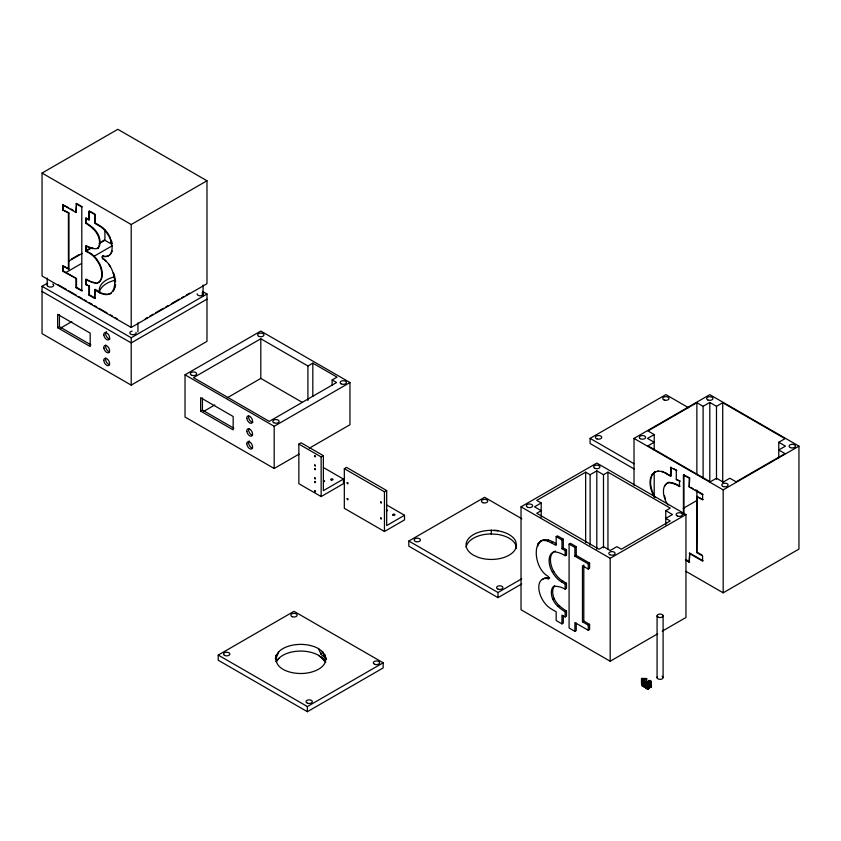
<?xml version="1.0" encoding="UTF-8"?>
<svg xmlns="http://www.w3.org/2000/svg" width="841" height="841" viewBox="0 0 841 841"><rect width="100%" height="100%" fill="white"/><g stroke="black" fill="none" stroke-linecap="round" stroke-linejoin="round"><path stroke-width="1.26" d="M649.347 687.507L650.997 687.307L651.365 686.466M89.43 210.912L88.925 219.953L88.925 211.196L94.718 214.55L94.718 223.296L99.627 226.124A17.65 10.187 60 0 1 112 245.803A17.65 10.187 60 0 1 102.854 256.326L102.613 256.263A1.629 0.946 60 0 0 102.034 257.178A1.629 0.946 60 0 0 102.749 258.734C119.096 267.68 120.662 308.531 94.718 289.693L94.718 298.45L95.222 289.399L94.718 289.693M115.196 287.58L115.595 284.311M654.067 496.705C650.167 489.43 646.929 477.541 655.076 471.969L652.09 474.566M655.076 497.452C651.376 490.545 648.432 481.609 652.595 474.271M645.741 682.356C642.188 690.303 652.942 691.765 649.347 682.356C654.161 682.787 648.453 678.351 648.085 681.599C642.619 681.168 649.094 686.067 649.336 682.366M645.72 687.707L646.256 681.83M275.333 658.902L276.332 655.171L278.855 651.659A25.219 14.56 0 0 1 318.518 648.642L322.534 651.659L325.046 655.171L326.213 659.418M650.713 686.603L649.557 687.244M278.855 651.659L275.88 658.745L276.332 655.171C272.799 671.065 295.633 675.092 307.217 673A25.219 14.56 0 0 0 325.046 662.708L325.909 658.934L325.046 655.171L324.773 657.725L325.782 659.638M114.681 288.726L113.136 291.322M556.532 544.032C530.713 526.508 531.438 567.349 548.143 576.327A1.629 0.946 60 0 1 548.858 577.893A1.629 0.946 60 0 1 548.279 578.808L548.038 578.745A17.65 10.187 60 0 0 538.892 589.268A17.65 10.187 60 0 0 551.265 608.947L556.174 611.775L556.174 620.521L561.967 623.864L563.302 623.097L563.302 615.601M537.536 546.419L539.092 542.981L541.572 540.679M321.104 654.351L322.534 651.659L324.773 657.725L321.104 654.351L318.518 648.642M649.336 688.327L649.462 682.671M278.855 658.345L276.332 661.856L275.88 661.32L278.855 658.345A25.219 14.56 0 0 1 318.518 655.328L324.773 660.301L325.782 662.214M42.05 173.057L117.824 129.304L206.981 180.773L206.981 283.722L131.207 327.475L42.05 276.006L42.05 173.057L131.207 224.526L206.981 180.773M82.302 290.692L76.51 287.349L76.51 278.592L62.623 271.17L62.623 266.019L68.93 269.067L68.93 212.962L62.623 209.914L62.623 204.762L68.71 207.695M62.623 209.914L68.93 212.962M75.995 212.489L76.51 203.448L75.995 212.489L62.623 204.762M94.718 214.55L95.222 214.255L95.222 223.002L100.132 225.83L99.627 226.124M95.222 298.156L89.43 294.802L89.43 286.056L85.74 284.51L85.74 279.359A34.313 19.816 60 0 0 96.799 283.249A17.966 10.376 60 0 0 99.48 264.705L98.471 262.907A17.966 10.376 60 0 0 89.304 253.109L85.74 251.049L85.74 245.908A30.371 17.535 60 0 0 97.44 248.494A14.329 8.273 60 0 0 98.597 237.036L98.134 235.901A12.794 7.39 60 0 0 93.015 228.699L92.605 228.321A42.891 24.757 60 0 0 85.74 223.254L86.245 217.819M93.015 228.699L93.53 228.405A12.794 7.39 60 0 1 98.649 235.606L99.101 236.742A14.329 8.273 60 0 1 97.955 248.2L97.44 248.494M71.453 259.028L79.369 254.455M86.16 250.534L89.556 248.579M101.992 241.388L104.252 240.084M85.74 251.049L89.808 252.815A17.966 10.376 60 0 1 98.975 262.613L99.984 264.41A17.966 10.376 60 0 1 97.304 282.954L96.799 283.249M68.499 261.309L82.155 253.435M86.707 250.807L92.394 247.527M99.217 243.585L104.904 240.295L111.138 243.901L111.138 239.99M62.623 266.019L63.138 265.724L63.138 270.876L76.51 278.592M202.471 291.406L206.981 294.014L206.981 341.372L131.207 385.125L42.05 333.646L42.05 286.297L47.706 283.028M65.798 272.579L81.64 263.443M94.076 256.253L112.168 245.814M102.739 256.274L103.359 256.032A17.65 10.187 60 0 0 112.189 250.933M103.001 258.965L104.168 259.144L106.429 261.53M75.995 278.886L75.995 287.633L76.51 287.349M85.74 284.51L89.43 286.056M113.136 273.304L113.64 273.01L114.891 277.204M88.925 286.35L88.925 295.096L89.43 294.802M99.627 292.521L104.168 293.951L107.932 294.318L111.159 293.33L110.655 293.614M57.651 327.727L90.187 346.513L90.187 333.131L57.651 314.345L57.651 327.727L59.438 326.697L90.849 344.842M60.615 328.074L71.832 321.598M145.262 318.771L147.543 317.456M149.814 316.142L153.23 314.166M155.501 312.852L163.469 308.258M165.74 306.944L168.011 305.63M171.427 303.664L179.385 299.07M181.667 297.756L183.937 296.442M186.218 295.128L189.624 293.152M42.05 286.297L131.207 337.767L206.981 294.014M206.981 299.165L131.207 342.918L42.05 291.438M299.06 454.119L274.177 468.49L185.031 417.02L185.031 374.813L260.805 331.06L349.961 382.529L349.961 424.737L309.246 448.242M332.132 379.953L337.031 377.125L312.82 363.144L307.911 365.972L260.805 338.776L193.504 377.641L269.278 421.394L336.589 382.529L332.132 379.953L332.132 385.073M200.631 411.091L233.167 429.888L233.167 416.505L200.631 397.709L200.631 411.091L202.418 410.072L233.83 428.206M203.596 411.449L214.812 404.963M227.154 397.846L260.805 378.408L302.308 402.366M185.031 374.813L274.177 426.282L349.961 382.529M298.86 444.069L301.089 442.786L323.375 455.654L323.375 490.65L343.433 479.076L343.433 483.701L321.146 496.568L298.86 483.701L298.86 444.069L321.146 456.936L323.375 455.654M344.326 468.679L346.555 467.396L386.681 490.555L386.681 525.562L404.51 515.26L404.51 519.896L384.453 531.48L344.326 508.311L344.326 468.679L384.453 491.838L386.681 490.555M521.725 583.938L497.977 597.646L408.821 546.177L408.821 541.036L484.605 497.283L521.841 518.781M634.114 468.942L590.098 443.533L590.098 438.382L665.872 394.629L688.443 407.664M218.229 655.076L294.003 611.323L383.16 662.792L383.16 667.943L307.375 711.696L218.229 660.227L218.229 655.076L307.375 706.545L383.16 662.792M634.019 485.32L634.019 438.413L709.793 394.66L798.95 446.129L798.95 549.078L723.176 592.821L685.93 571.323M778.766 457.914L778.766 442.271L785.01 438.666L722.724 402.713L716.49 406.308L709.793 402.45L703.108 406.308L696.874 402.713L647.959 430.949L654.203 434.555L654.203 450.198M657.683 633.82L610.177 661.236L521.031 609.767L521.031 506.829L596.805 463.076L685.962 514.545L685.962 617.494L662.203 631.202M665.778 524.931L665.778 510.687L670.235 508.111L607.948 472.158L603.491 474.723L596.805 470.865L590.119 474.723L585.662 472.158L536.747 500.395L541.205 502.971L541.205 517.31M654.203 434.555L647.517 438.413L654.203 442.271L647.959 445.877L710.246 481.83L716.49 478.235L723.176 482.093L729.862 478.235L736.096 481.83L785.01 453.593L778.766 449.988L785.452 446.129L778.766 442.271M541.205 502.971L534.519 506.829L541.205 510.687L536.747 513.262L599.034 549.215L603.491 546.65L610.177 550.508L616.863 546.65L621.32 549.215L670.235 520.978L665.778 518.403L672.464 514.545L665.778 510.687M654.561 472.264L658.303 470.971L657.799 471.265L662.067 471.349L671.013 475.89L671.013 467.144L670.498 476.185L671.013 475.89M537.756 543.749L539.092 542.981M540.237 541.446L544.8 539.68M543.465 540.458L547.228 540.826L548.563 540.059M547.228 540.826L556.174 545.378L556.174 536.621L557.509 535.854L563.302 539.197L563.302 547.954L566.487 549.783L566.487 554.934L565.152 555.712A34.313 19.816 60 0 0 554.093 551.822A17.966 10.376 60 0 0 551.412 570.366L552.421 572.164A17.966 10.376 60 0 0 561.588 581.961L565.152 584.011L566.487 583.244L566.487 588.395L565.152 589.163A30.371 17.535 60 0 0 553.452 586.576A14.329 8.273 60 0 0 552.295 598.035L552.758 599.17A12.794 7.39 60 0 0 557.877 606.372L558.287 606.75A42.891 24.757 60 0 0 565.152 611.806L565.152 616.958L566.487 616.19L566.487 611.039A42.891 24.757 60 0 1 559.633 605.972L559.212 605.604A12.794 7.39 60 0 1 554.093 598.403L553.63 597.257A14.329 8.273 60 0 1 554.787 585.799L553.452 586.576M661.562 471.643L666.104 473.062M551.265 542.54L552.6 541.772M670.498 467.438L676.805 470.487L673.904 468.815M556.174 536.621L561.967 539.975L563.302 539.197M668.427 482.629L668.931 482.345A34.313 19.816 60 0 1 679.991 486.224L679.486 486.519A34.313 19.816 60 0 0 668.427 482.629A17.966 10.376 60 0 0 665.746 501.173L666.755 502.971A17.966 10.376 60 0 0 668.017 505.031M683.428 514.229L683.428 474.902L688.768 477.394M676.301 479.538L679.991 481.084L676.301 479.538L676.301 470.781M574.897 631.328L569.094 627.985L569.094 544.085L570.44 543.318L576.232 546.661L576.232 555.407L589.604 563.134L589.604 568.285L588.269 569.052L582.466 565.709L582.466 621.814L588.269 625.157L589.604 624.379L589.604 629.531L588.269 630.298L574.897 622.582L574.897 631.328L576.232 630.561L576.232 623.065M561.967 539.975L561.967 548.721L563.302 547.954M561.967 548.721L565.152 550.561L566.487 549.783M569.094 544.085L574.897 547.438L576.232 546.661M408.821 541.036L497.977 592.506L521.725 578.787M683.428 474.902L689.221 478.245L689.221 486.992L689.725 477.951M574.897 547.438L574.897 556.185L576.232 555.407M552.421 572.164L553.756 571.386A17.966 10.376 60 0 0 562.923 581.184L566.487 583.244M548.153 578.797L549.625 578.03M703.108 499.575L696.8 496.516L702.592 499.869L702.592 494.718L689.221 486.992M683.218 508.385L696.874 500.511M574.897 556.185L588.269 563.901L589.604 563.134M561.588 581.961L562.923 581.184M634.019 438.413L723.176 489.882L798.95 446.129M521.031 506.829L610.177 558.298L685.962 514.545M552.758 599.17L554.093 598.403M557.877 606.372L559.212 605.604M565.152 611.806L566.487 611.039M689.725 553.105L689.221 562.145L689.725 553.105L703.108 560.821M689.221 553.399L702.592 561.115L702.592 555.964L696.8 552.621L697.305 496.222M582.466 621.814L583.812 621.036L589.604 624.379M642.093 678.403L642.093 683.554L641.494 683.901L641.494 678.75L642.093 678.403L646.697 678.54L646.697 682.398M643.912 685.299L641.914 685.825L641.914 680.674L643.365 679.833L641.494 678.75M641.914 680.674L644.879 680.18L644.416 685.583M646.697 678.54L644.374 679.885L644.879 680.18M643.649 681.673L645.142 681.599L645.142 686.75L644.332 687.213L643.649 686.824L643.649 681.673L645.142 681.599M644.374 685.026L645.92 684.132M648.001 688.422L647.171 688.422M103.243 255.979L103.117 255.969A1.629 0.946 60 0 0 102.539 256.883M493.856 530.219L497.693 530.513M549.488 578.019L549.373 577.977A17.65 10.187 60 0 0 542.382 579.586M690.839 487.349L693.079 488.632M695.307 489.925L703.108 494.424M665.599 473.357L670.498 476.185M590.098 438.382L634.114 463.79M698.272 552.884L702.14 555.123M77.467 204.006L82.302 206.791M90.397 211.469L94.266 213.698M75.995 203.732L81.798 207.086L81.798 290.986L75.995 287.633M685.867 559.622L689.725 561.851M685.362 559.917L689.221 562.145M70.938 208.978L73.167 210.261M87.306 218.429L89.43 219.659M88.925 219.953L85.74 218.113L85.74 223.254M64.095 266.282L68.93 269.067M95.222 289.399L100.132 292.237M88.925 295.096L94.718 298.45M58.26 284.773L66.187 289.346M68.447 290.66L76.373 295.233M78.644 296.537L82.04 298.502M84.3 299.806L86.57 301.12M88.831 302.424L92.226 304.389M94.497 305.693L96.757 306.997M99.028 308.311L106.954 312.884M110.35 314.849L112.61 316.153M114.881 317.456L117.141 318.771M323.375 467.491L343.433 479.076M386.681 504.968L404.51 515.26M565.152 616.958L561.967 615.118L561.967 623.864M644.458 686.351L645.142 686.75M318.518 655.328L324.773 660.301L325.046 661.856L321.104 656.916M93.53 228.405L93.109 228.027A42.891 24.757 60 0 0 86.245 222.97M108.573 264.063L110.518 266.902M553.756 571.386L552.747 569.588A17.966 10.376 60 0 1 555.438 551.044M649.336 687.518L649.473 688.085M466.166 547.228A25.219 14.56 0 0 1 491.291 533.94L497.819 534.434A25.219 14.56 0 0 1 515.649 544.726L516.5 548.5M115.196 278.255L115.595 281.987M723.176 489.882L723.176 592.821M722.724 402.713L722.724 482.25M716.49 406.308L716.49 479.338M709.793 402.45L709.793 481.998M703.108 406.308L703.108 478.035M696.874 402.713L696.874 474.429M696.874 490.072L696.8 552.621M683.933 474.608L683.933 513.935M679.486 481.367L679.486 486.519M663.097 615.675L663.097 677.436M657.073 615.959L657.073 677.73M654.203 472.264L654.203 497.136M651.365 681.326L651.418 686.834M651.333 681.862L651.197 687.16M650.997 682.156L650.997 687.307M650.671 682.293L650.671 687.444M650.261 682.387L650.261 687.539M649.893 680.485L649.809 687.56M649.021 683.418L649.021 688.558M648.737 683.554L648.737 688.695M648.432 683.649L648.432 688.79M648.085 683.701L648.085 688.853M647.717 683.712L647.717 688.863M647.349 683.691L647.349 688.832M647.002 683.617L647.002 688.768M646.676 683.512L646.676 688.653M646.372 683.355L646.372 688.506M646.025 681.988L646.088 688.316M645.846 682.167L645.888 688.117M644.332 682.072L644.332 687.213M642.461 680.989L642.461 686.14M610.177 558.298L610.177 661.236M607.948 472.158L607.948 549.089M603.491 474.723L603.491 547.754M596.805 470.865L596.805 549.099M590.119 474.723L590.119 545.136M588.269 563.901L588.269 569.052M588.269 625.157L588.269 630.298M585.662 472.158L585.662 542.571M583.812 564.931L583.812 621.036M565.152 550.561L565.152 555.712M565.152 584.011L565.152 589.163M515.649 544.726L515.649 546.272M497.977 592.506L497.977 597.646M491.291 530.019L491.291 534.392M384.453 491.838L384.453 531.48M321.146 456.936L321.146 496.568M312.82 363.144L312.82 396.384M307.911 365.972L307.911 400.495M307.375 706.545L307.375 711.696M274.177 426.282L274.177 468.49M260.805 338.776L260.805 378.408M203.07 285.036L203.07 295.328M202.418 397.898L202.418 410.072M137.956 322.849L137.956 331.859M131.207 224.526L131.207 327.475M131.207 337.767L131.207 385.125M104.904 229.866L104.904 240.295M86.245 245.614L86.245 250.765M86.245 279.075L86.245 284.216M68.415 213.257L68.415 269.362M63.138 204.479L63.138 209.619M59.438 314.534L59.438 326.697M47.233 278.066L47.233 285.793M565.541 554.366A34.313 19.816 60 0 1 566.487 554.934M323.47 480.463A1.104 0.641 0 0 1 324.573 481.105A1.104 0.641 0 0 1 323.47 481.735M386.482 509.814A1.104 0.641 0 0 1 386.482 511.044M202.008 294.14A3.028 1.745 0 0 1 203.038 295.78M95.548 282.776A34.313 19.816 60 0 1 92.825 282.145M91.9 281.84A34.313 19.816 60 0 1 90.965 281.493M90.029 281.094A34.313 19.816 60 0 1 89.083 280.652M88.137 280.169A34.313 19.816 60 0 1 87.191 279.643M97.955 248.2A30.371 17.535 60 0 1 97.072 248.337M93.34 248.232A30.371 17.535 60 0 1 91.364 247.79M90.355 247.475A30.371 17.535 60 0 1 87.285 246.171M103.033 258.176A1.629 0.946 60 0 1 102.833 257.861M100.941 226.334A17.65 10.187 60 0 1 108.952 235.154M109.509 236.153A17.65 10.187 60 0 1 110.507 238.234M111.327 240.326A17.65 10.187 60 0 1 112.189 243.48M136.032 332.405A3.154 1.819 0 0 1 133.803 334.634A3.154 1.819 0 0 1 129.945 333.351A3.154 1.819 0 0 1 132.174 331.123M202.145 292.542A3.154 1.819 0 0 1 201.577 295.675A3.154 1.819 0 0 1 197.162 293.824M52.752 283.974A3.154 1.819 0 0 1 51.333 287.023A3.154 1.819 0 0 1 47.474 284.794M99.68 292.689A25.219 14.56 0 0 1 114.26 276.857M99.396 292.489A25.219 14.56 0 0 1 115.48 280.169M109.95 338.944A4.1 2.365 60 0 1 106.197 335.916A4.1 2.365 60 0 1 106.45 331.659M109.414 351.78A4.1 2.365 60 0 1 106.313 349.015A4.1 2.365 60 0 1 105.903 345.094M109.582 364.679A4.1 2.365 60 0 1 105.619 359.685L105.63 358.823A4.1 2.365 60 0 1 105.84 358.098M665.441 498.881A17.966 10.376 60 0 1 664.537 495.875M664.979 485.898A17.966 10.376 60 0 1 668.931 482.345M662.035 676.248A3.028 1.745 0 0 1 662.561 678.592A3.028 1.745 0 0 1 658.566 679.097A3.028 1.745 0 0 1 657.347 676.837M252.931 422.308A4.1 2.365 60 0 1 249.714 420.216A4.1 2.365 60 0 1 248.684 416.095M252.395 435.144A4.1 2.365 60 0 1 249.293 432.379A4.1 2.365 60 0 1 248.883 428.458M252.563 448.043A4.1 2.365 60 0 1 248.6 443.06L248.61 442.187A4.1 2.365 60 0 1 249.199 440.936M380.553 518.077C381.246 520.852 382.266 517.12 380.553 518.077M648.705 682.64C645.951 685.173 646.424 680.022 648.705 682.64M648.789 681.263C650.03 683.828 651.617 679.56 648.789 681.263M314.587 490.829C315.039 493.572 316.479 490.187 314.587 490.829M314.587 465.084C315.018 467.827 316.489 464.474 314.587 465.084M314.587 468.689C315.018 471.433 316.489 468.08 314.587 468.689M314.587 477.951C315.018 480.695 316.489 477.341 314.587 477.951M314.587 481.557C315.018 484.3 316.489 480.947 314.587 481.557M347.133 482.745C347.564 485.488 349.047 482.135 347.133 482.745M347.133 498.702C347.564 501.446 349.047 498.093 347.133 498.702M380.563 502.045C380.994 504.789 382.476 501.446 380.563 502.045M314.587 455.811C314.997 458.555 316.51 455.233 314.587 455.811M645.478 678.613L643.828 679.57L642.398 678.74L645.478 678.613M497.819 530.829L491.291 530.335A25.219 14.56 0 0 0 467.995 539.323A25.219 14.56 0 0 0 473.462 555.186L478.676 557.499A25.219 14.56 0 0 0 516.5 544.894L515.649 541.12A25.219 14.56 0 0 0 497.819 530.829M224.463 655.328A3.154 1.819 0 0 0 229.74 654.519A3.154 1.819 0 0 0 225.882 652.29A3.154 1.819 0 0 0 224.463 655.328M307.585 703.234A3.154 1.819 0 0 0 312.316 701.657A3.154 1.819 0 0 0 307.585 700.08A3.154 1.819 0 0 0 307.585 703.234M374.613 664.264A3.154 1.819 0 0 0 379.606 662.992A3.154 1.819 0 0 0 375.191 661.131A3.154 1.819 0 0 0 374.613 664.264M292.395 616.747A3.154 1.819 0 0 0 297.157 615.213A3.154 1.819 0 0 0 292.468 613.594A3.154 1.819 0 0 0 292.395 616.747M527.917 507.375A3.154 1.819 0 0 0 532.647 505.798A3.154 1.819 0 0 0 527.917 504.222A3.154 1.819 0 0 0 527.917 507.375M677.394 516.006A3.154 1.819 0 0 0 682.398 514.755A3.154 1.819 0 0 0 678.014 512.873A3.154 1.819 0 0 0 677.394 516.006M594.839 468.353A3.154 1.819 0 0 0 599.917 467.207A3.154 1.819 0 0 0 595.659 465.241A3.154 1.819 0 0 0 594.839 468.353M609.736 554.692A3.154 1.819 0 0 0 615.002 553.883A3.154 1.819 0 0 0 611.144 551.654A3.154 1.819 0 0 0 609.736 554.692M331.343 480.011A1.104 0.641 0 0 0 332.994 479.454A1.104 0.641 0 0 0 331.343 478.907A1.104 0.641 0 0 0 331.343 480.011M393.041 515.218A1.104 0.641 0 0 0 394.892 514.934A1.104 0.641 0 0 0 393.546 514.145A1.104 0.641 0 0 0 393.041 515.218M103.832 360.347A4.1 2.365 60 0 0 108.205 365.709A4.1 2.365 60 0 0 108.142 359.885A4.1 2.365 60 0 0 103.832 360.347M103.853 335.012A4.1 2.365 60 0 0 108.489 339.922A4.1 2.365 60 0 0 107.837 333.803A4.1 2.365 60 0 0 103.853 335.012M103.874 348.058A4.1 2.365 60 0 0 108.594 352.747A4.1 2.365 60 0 0 107.711 346.534A4.1 2.365 60 0 0 103.874 348.058M596.994 438.928A3.154 1.819 0 0 0 601.714 437.352A3.154 1.819 0 0 0 596.994 435.775A3.154 1.819 0 0 0 596.994 438.928M664.264 400.053A3.154 1.819 0 0 0 669.026 398.518A3.154 1.819 0 0 0 664.337 396.91A3.154 1.819 0 0 0 664.264 400.053M640.264 438.666A3.154 1.819 0 0 0 645.531 437.856A3.154 1.819 0 0 0 641.672 435.627A3.154 1.819 0 0 0 640.264 438.666M790.382 447.591A3.154 1.819 0 0 0 795.397 446.34A3.154 1.819 0 0 0 791.013 444.458A3.154 1.819 0 0 0 790.382 447.591M707.828 399.938A3.154 1.819 0 0 0 712.916 398.792A3.154 1.819 0 0 0 708.648 396.826A3.154 1.819 0 0 0 707.828 399.938M723.376 486.571A3.154 1.819 0 0 0 728.106 484.994A3.154 1.819 0 0 0 723.376 483.417A3.154 1.819 0 0 0 723.376 486.571M658.135 617.147A3.028 1.745 0 0 0 663.065 616.127A3.028 1.745 0 0 0 659.06 614.172A3.028 1.745 0 0 0 658.135 617.147M498.177 589.194A3.154 1.819 0 0 0 502.907 587.617A3.154 1.819 0 0 0 498.177 586.04A3.154 1.819 0 0 0 498.177 589.194M415.717 541.583A3.154 1.819 0 0 0 420.447 540.006A3.154 1.819 0 0 0 415.717 538.429A3.154 1.819 0 0 0 415.717 541.583M482.986 502.708A3.154 1.819 0 0 0 487.748 501.162A3.154 1.819 0 0 0 483.07 499.554A3.154 1.819 0 0 0 482.986 502.708M341.047 383.811A3.154 1.819 0 0 0 346.313 383.002A3.154 1.819 0 0 0 342.455 380.773A3.154 1.819 0 0 0 341.047 383.811M259.228 336.495A3.154 1.819 0 0 0 263.958 334.918A3.154 1.819 0 0 0 259.228 333.341A3.154 1.819 0 0 0 259.228 336.495M273.735 422.676A3.154 1.819 0 0 0 279.012 421.856A3.154 1.819 0 0 0 275.144 419.627A3.154 1.819 0 0 0 273.735 422.676M246.812 443.712A4.1 2.365 60 0 0 251.186 449.083A4.1 2.365 60 0 0 251.123 443.249A4.1 2.365 60 0 0 246.812 443.712M191.927 375.359A3.154 1.819 0 0 0 196.647 373.782A3.154 1.819 0 0 0 191.927 372.206A3.154 1.819 0 0 0 191.927 375.359M246.834 418.387A4.1 2.365 60 0 0 251.47 423.286A4.1 2.365 60 0 0 250.818 417.168A4.1 2.365 60 0 0 246.834 418.387M246.855 431.422A4.1 2.365 60 0 0 251.575 436.111A4.1 2.365 60 0 0 250.692 429.898A4.1 2.365 60 0 0 246.855 431.422"/></g></svg>
